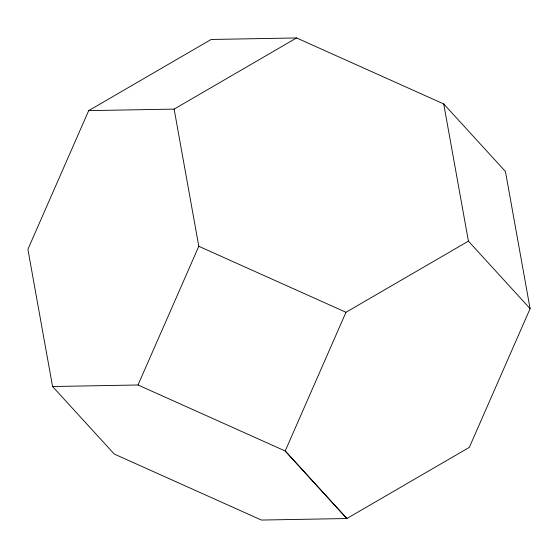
<?xml version="1.0" encoding="UTF-8"?>
<svg xmlns="http://www.w3.org/2000/svg" width="558" height="558" viewBox="0 0 558 558"><rect width="100%" height="100%" fill="white"/><g stroke="black" fill="none" stroke-linecap="round" stroke-linejoin="round"><path stroke-width="0.84" d="M88.68 110.63L27.9 249.335L52.564 386.52L114.271 454.052L261.423 520.056L346.874 518.528L469.32 447.37L530.1 308.665L505.436 171.48L443.729 103.948L296.577 37.944L211.126 39.472L88.68 110.63L174.131 109.103L296.577 37.944M52.564 386.52L138.014 384.992L198.794 246.287L174.131 109.103M443.722 103.962L468.42 241.133L345.974 312.285L285.201 450.983L346.874 518.528L285.201 450.983L138.014 384.992M198.794 246.287L345.974 312.285M468.42 241.133L530.1 308.665"/></g></svg>
